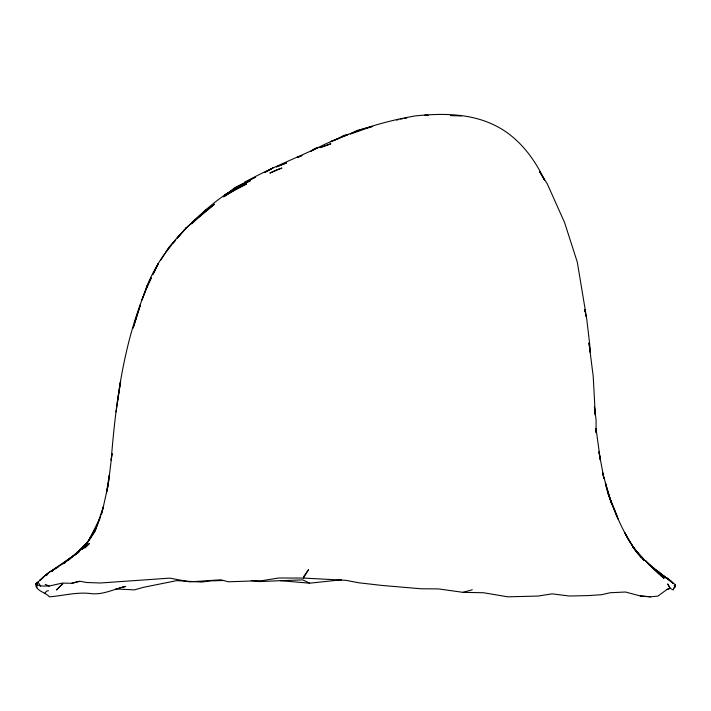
<?xml version="1.0" encoding="UTF-8"?>
<svg xmlns="http://www.w3.org/2000/svg" width="711" height="711" viewBox="0 0 711 711"><rect width="100%" height="100%" fill="white"/><g stroke="black" fill="none" stroke-linecap="round" stroke-linejoin="round"><path stroke-width="1.07" d="M673.93 587.961L675.432 586.753L675.45 584.726L654.111 568.738L668.242 579.385L656.342 570.258L645.304 560.535L648.476 564.205L664.03 578.363L660.323 575.235M36.776 587.668L37.168 582.309L35.55 584.193C36.59 591.721 45.246 591.863 49.379 596.831C63.288 595.747 76.886 591.792 90.884 593.596C103.317 595.08 114.009 588.93 125.776 586.424L119.341 587.908M191.837 223.849L199.791 215.753L208.332 208.376C181.794 229.351 158.731 255.693 146.43 287.564L147.621 284.96L141.898 300.006L146.43 287.564L151.301 277.841C124.683 334.757 116.133 398.16 111.174 460.23L112.027 453.814M117.288 402.639L120.594 381.3L116.053 411.998M112.018 453.734L108.188 484.973L106.428 492.936L109.183 475.606L108.188 484.973L102.571 510.187L101.246 514.791L103.335 506.863L95.132 531.179L85.702 545.23L95.114 530.504L100.651 516.764L88.831 540.316M133.117 328.198L140.485 304.619L135.161 321.052M133.828 325.949L136.636 316.448M93.052 533.685L94.181 531.081L88.839 540.538M675.45 584.726L673.219 589.952L670.206 588.353L667.78 584.087L670.206 588.353L667.042 589.437L657.871 596.102L650.547 596.831L640.318 595.969L625.458 592.014L610.189 592.734L601.604 594.707L588.228 595.596L569.36 596.022L552.083 593.854L538.094 596.058L507.778 596.831L483.569 592.752L463.003 592.343L438.465 588.904L421.259 588.788L381.896 585.429L358.753 582.78L345.866 580.336L303.473 578.061L278.836 577.99L262.181 580.629L228.338 581.794L220.783 579.794L189.739 581.874L169.751 578.132L100.375 583.002L86.333 582.478L80.316 581.287L71.855 583.269L62.115 583.109L49.192 586.06L40.491 585.988L35.55 584.193L47.228 573.706L78.885 552.083L64.532 562.339L71.775 556.882L67.367 560.561M152.918 274.775L155.247 269.745M154.207 272.162L158.26 263.568L155.709 268.74M88.831 540.422L94.661 529.775C89.897 541.107 80.778 550.234 71.047 557.495M165.707 252.512L168.72 247.561L175.733 239.98M160.544 260.386L165.21 253.338M166.41 251.641L171.653 244.877M44.962 593.09L46.437 591.188L48.481 590.681M177.075 238.301L186.673 227.476L185.989 228.08L214.544 204.173L191.348 223.147M177.012 238.372L180.203 234.337M177.75 237.59L186.673 227.476M173.075 243.198L175.199 240.674M192.006 223.29C206.865 207.488 224.169 193.863 243.366 183.651L234.079 188.939L229.2 192.574M78.521 552.047L84.182 545.781L71.42 557.442M84.182 545.781L82.929 547.017L86.724 543M192.983 222.499L197.649 217.797M46.011 575.492L48.881 572.488L59.333 565.956M82.929 547.017L87.249 542.751M198.662 216.855L205.559 210.154L199.231 216.268M47.228 573.706L39.496 580.487M51.494 571.537L53.138 570.16L51.601 571.368M75.135 554.856L76.824 553.451M226.756 194.281L234.834 187.651L255.347 177.243L244.54 182.398C268.331 168.951 293.83 159.033 318.439 147.47L314.875 148.51L311.276 150.91M39.86 580.505L42.856 578.061M63.786 563.494L70.629 558.135M68.683 559.992L71.029 558.171M46.082 575.634L47.673 574.417M63.661 563.619L65.252 562.401L60.177 565.441M51.645 571.377L53.405 570.178M55.156 568.978L58.666 566.578M264.705 172.471L272.971 167.929L264.785 172.48M63.777 563.405L65.483 562.348M311.151 151.07C343.751 134.086 379.096 122.043 415.446 115.893C441.407 113.245 469.144 113.165 493.203 124.567C517.03 135.552 533.757 157.024 544.599 180.318L539.72 171.786L547.31 183.927L564.596 222.57L577.305 262.163L586.655 318.377L589.641 343.635L590.343 352.478L588.957 342.889L593.214 376.368L595.311 415.046L594.396 406.87L596.085 419.863L596.094 432.688L596.04 428.635L600.351 460.088L598.946 451.849L603.968 478.645L602.484 472.433L610.349 500.135L618.028 519.03C614.286 506.765 607.345 495.674 605.363 482.813L611.602 503.61L608.038 493.176C616.046 516.07 625.84 539.107 641.322 557.966M297.456 157.398L301.979 155.522L297.385 157.433M356.389 132.024L363.348 129.464M667.007 589.401L669.691 588.415M364.343 129.1L372.564 126.407L357.046 130.495L350.363 133.979L355.393 132.388M347.546 134.903L330.535 141.747L337.663 138.983L343.662 135.428L348.452 134.388M71.855 583.269L79.17 581.189M463.003 592.343L472.273 589.775M398.604 119.448L396.56 119.821L398.693 119.528M400.649 119.084L402.693 118.71M404.737 118.346L406.736 118.062M251.196 580.549L259.559 581.598L280.365 580.683L309.667 583.18L341.387 579.812M280.365 580.683L302.877 579.892L309.667 583.18M222.996 580.523L210.963 580.851L201.569 582.069L176.737 580.638L143.693 587.268L134.459 589.872L115.804 588.957M427.88 115.378L424.547 115.324L427.986 115.386M640.318 595.969L650.547 596.831M45.211 584.371L49.192 586.06M664.065 576.621L668.731 579.429M662.323 575.155L671.042 580.976L672.837 583.153L666.651 577.892L669.54 580.3M656.342 570.258L659.71 572.577M641.109 556.695L659.586 574.612M670.26 580.905L672.837 583.153M642.717 559.21L644.113 560.455L635.607 550.27L628.248 539.498L624.569 532.432L632.497 545.941L638.345 553.869L635.572 550.936L632.657 546.626L642.922 558.322L635.572 550.936L638.309 553.869M674.161 585.295L675.432 586.753M40.491 585.988L38.243 582.398L35.55 584.193L37.523 583.011L37.168 582.309M584.735 309.809L585.126 311.96M585.509 314.12L585.9 316.271L585.553 314.138M584.851 309.88L585.197 312.013M303.553 576.719L303.473 578.061L308.494 569.707L303.553 576.719M89.373 543.524L84.876 547.879L89.373 543.524M60.133 586.264L56.436 589.997L62.772 583.793L60.133 586.264M83.685 547.763L81.561 549.603L86.662 545.31L83.685 547.763M230.017 192.654L223.592 196.84L236.336 189.135L246.539 183.927L230.017 192.654M226.836 193.721L224.774 194.894L232.204 190.824L226.836 193.721M250.059 180.843L238.194 186.584L250.059 180.843M277.157 169.645L269.833 173.084L281.929 168.036L277.157 169.645M330.713 143.8L320.11 147.63L330.713 143.8M286.382 162.988L276.481 166.872L286.382 162.988M459.786 115.626L450.667 115.538L461.386 115.769L459.786 115.626"/></g></svg>
